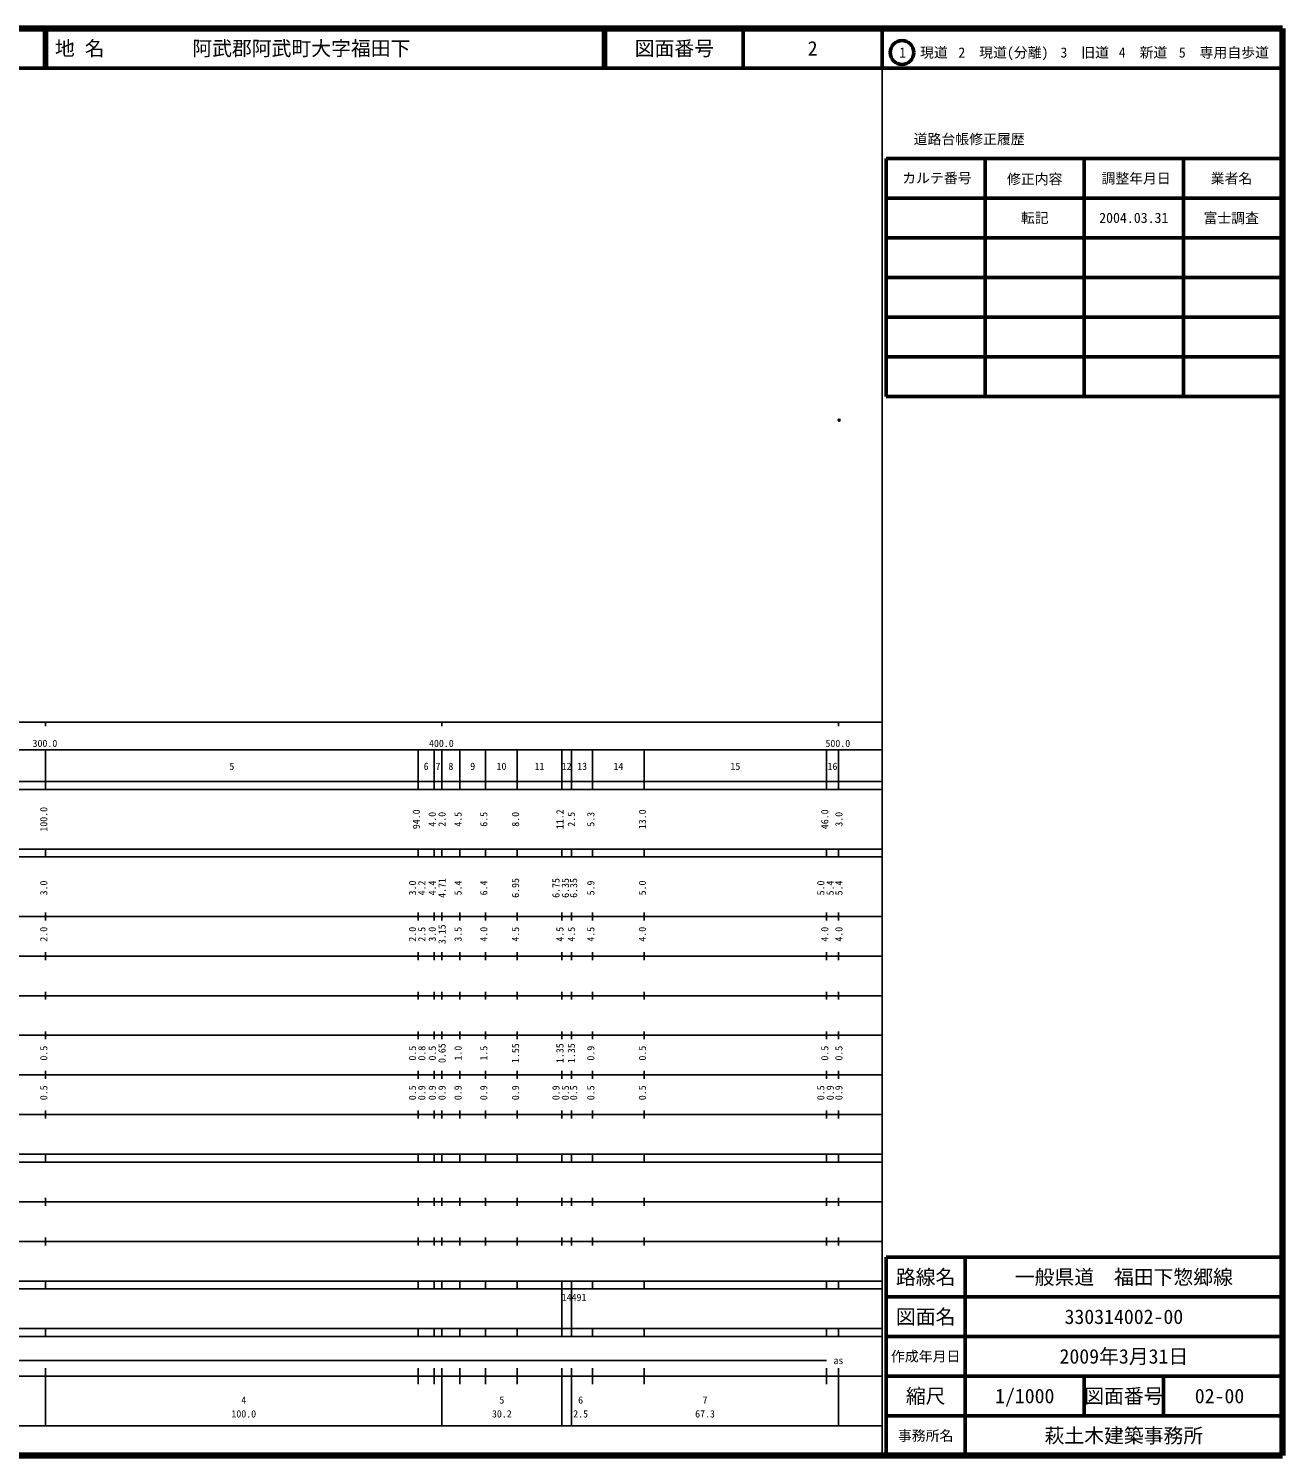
# Model space of a CAD drawing. Units: millimetres on the paper. Extents: x 40 to 680, y 20 to 380.
# Drawn here: x 363.7 to 680, y 20 to 380 of the extents above; entities that cross this region are included whole.
import ezdxf
from ezdxf.enums import TextEntityAlignment as Align

# ---------------------------------------------------------------- set-up
doc = ezdxf.new("R2010")
doc.units = ezdxf.units.MM
doc.header["$PDMODE"] = 32
doc.header["$PDSIZE"] = 0.5
doc.layers.add('M-OTRS', color=6, linetype='Continuous')
doc.layers.add('M-TTL-TXT', color=7, linetype='Continuous')
for name, color, linetype, lineweight in [('M-TTL', 2, 'Continuous', 140), ('M-TTL-BAND', 7, 'Continuous', 25), ('M-TTL-FRAM', 2, 'Continuous', 50), ('M-TTL-LINE', 7, 'Continuous', 50)]:
    doc.layers.add(name, color=color, linetype=linetype, lineweight=lineweight)
doc.styles.add('ＭＳ ゴシック', font='')
doc.styles.get('ＭＳ ゴシック').set_extended_font_data('MS Gothic')

msp = doc.modelspace()

# ---------------------------------------------------------------- linework, layer by layer
at = {"layer": 'M-OTRS'}
msp.add_point((568.19, 281.168), dxfattribs=at)
at = {"layer": 'M-TTL'}
for p, q in [((680, 380), (40, 380)), ((680, 20), (680, 380)), ((40, 20), (680, 20))]:
    msp.add_line(p, q, dxfattribs=at)
at = {"layer": 'M-TTL-BAND'}
for p, q in [((579, 20), (579, 370)), ((40, 205), (579, 205)), ((368, 205), (368, 204)), ((468, 205), (468, 204)), ((568, 205), (568, 204)), ((68, 198), (579, 198)), ((368, 188), (368, 198)), ((462, 188), (462, 198)), ((466, 188), (466, 198)), ((468, 188), (468, 198)), ((472.5, 188), (472.5, 198)), ((479, 188), (479, 198)), ((487, 188), (487, 198)), ((498.2, 188), (498.2, 198)), ((500.7, 188), (500.7, 198)), ((506, 188), (506, 198)), ((519, 188), (519, 198)), ((565, 188), (565, 198)), ((568, 188), (568, 198)), ((40, 190), (579, 190)), ((40, 188), (579, 188)), ((40, 173), (579, 173)), ((368, 171), (368, 173)), ((462, 171), (462, 173)), ((466, 171), (466, 173)), ((468, 171), (468, 173)), ((472.5, 171), (472.5, 173)), ((479, 171), (479, 173)), ((487, 171), (487, 173)), ((498.2, 171), (498.2, 173)), ((500.7, 171), (500.7, 173)), ((506, 171), (506, 173)), ((519, 171), (519, 173)), ((565, 171), (565, 173)), ((568, 171), (568, 173)), ((40, 171), (579, 171)), ((40, 156), (579, 156)), ((368, 155), (368, 157)), ((462, 155), (462, 157)), ((466, 155), (466, 157)), ((468, 155), (468, 157)), ((472.5, 155), (472.5, 157)), ((479, 155), (479, 157)), ((487, 155), (487, 157)), ((498.2, 155), (498.2, 157)), ((500.7, 155), (500.7, 157)), ((506, 155), (506, 157)), ((519, 155), (519, 157)), ((565, 155), (565, 157)), ((568, 155), (568, 157)), ((46, 146), (579, 146)), ((368, 145), (368, 147)), ((462, 145), (462, 147)), ((466, 145), (466, 147)), ((468, 145), (468, 147)), ((472.5, 145), (472.5, 147)), ((479, 145), (479, 147)), ((487, 145), (487, 147)), ((498.2, 145), (498.2, 147)), ((500.7, 145), (500.7, 147)), ((506, 145), (506, 147)), ((519, 145), (519, 147)), ((565, 145), (565, 147)), ((568, 145), (568, 147)), ((368, 135), (368, 137)), ((462, 135), (462, 137)), ((466, 135), (466, 137)), ((468, 135), (468, 137)), ((472.5, 135), (472.5, 137)), ((479, 135), (479, 137)), ((487, 135), (487, 137)), ((498.2, 135), (498.2, 137)), ((500.7, 135), (500.7, 137)), ((506, 135), (506, 137)), ((519, 135), (519, 137)), ((565, 135), (565, 137)), ((568, 135), (568, 137)), ((52, 136), (579, 136)), ((46, 126), (579, 126)), ((368, 125), (368, 127)), ((462, 125), (462, 127)), ((466, 125), (466, 127)), ((468, 125), (468, 127)), ((472.5, 125), (472.5, 127)), ((479, 125), (479, 127)), ((487, 125), (487, 127)), ((498.2, 125), (498.2, 127)), ((500.7, 125), (500.7, 127)), ((506, 125), (506, 127)), ((519, 125), (519, 127)), ((565, 125), (565, 127)), ((568, 125), (568, 127)), ((52, 116), (579, 116)), ((368, 115), (368, 117)), ((462, 115), (462, 117)), ((466, 115), (466, 117)), ((468, 115), (468, 117)), ((472.5, 115), (472.5, 117)), ((479, 115), (479, 117)), ((487, 115), (487, 117)), ((498.2, 115), (498.2, 117)), ((500.7, 115), (500.7, 117)), ((506, 115), (506, 117)), ((519, 115), (519, 117)), ((565, 115), (565, 117)), ((568, 115), (568, 117)), ((46, 106), (579, 106)), ((368, 105), (368, 107)), ((462, 105), (462, 107)), ((466, 105), (466, 107)), ((468, 105), (468, 107)), ((472.5, 105), (472.5, 107)), ((479, 105), (479, 107)), ((487, 105), (487, 107)), ((498.2, 105), (498.2, 107)), ((500.7, 105), (500.7, 107)), ((506, 105), (506, 107)), ((519, 105), (519, 107)), ((565, 105), (565, 107)), ((568, 105), (568, 107)), ((40, 96), (579, 96)), ((40, 94), (579, 94)), ((368, 94), (368, 96)), ((462, 94), (462, 96)), ((466, 94), (466, 96)), ((468, 94), (468, 96)), ((472.5, 94), (472.5, 96)), ((479, 94), (479, 96)), ((487, 94), (487, 96)), ((498.2, 94), (498.2, 96)), ((500.7, 94), (500.7, 96)), ((506, 94), (506, 96)), ((519, 94), (519, 96)), ((565, 94), (565, 96)), ((568, 94), (568, 96)), ((49, 84), (579, 84)), ((368, 83), (368, 85)), ((462, 83), (462, 85)), ((466, 83), (466, 85)), ((468, 83), (468, 85)), ((472.5, 83), (472.5, 85)), ((479, 83), (479, 85)), ((487, 83), (487, 85)), ((498.2, 83), (498.2, 85)), ((500.7, 83), (500.7, 85)), ((506, 83), (506, 85)), ((519, 83), (519, 85)), ((565, 83), (565, 85)), ((568, 83), (568, 85)), ((40, 74), (579, 74)), ((368, 73), (368, 75)), ((462, 73), (462, 75)), ((466, 73), (466, 75)), ((468, 73), (468, 75)), ((472.5, 73), (472.5, 75)), ((479, 73), (479, 75)), ((487, 73), (487, 75)), ((498.2, 73), (498.2, 75)), ((500.7, 73), (500.7, 75)), ((506, 73), (506, 75)), ((519, 73), (519, 75)), ((565, 73), (565, 75)), ((568, 73), (568, 75)), ((40, 64), (579, 64)), ((40, 62), (579, 62)), ((368, 62), (368, 64)), ((462, 62), (462, 64)), ((466, 62), (466, 64)), ((468, 62), (468, 64)), ((472.5, 62), (472.5, 64)), ((479, 62), (479, 64)), ((487, 62), (487, 64)), ((498.2, 62), (498.2, 64)), ((498.2, 52), (498.2, 62)), ((500.7, 62), (500.7, 64)), ((500.7, 52), (500.7, 62)), ((506, 62), (506, 64)), ((519, 62), (519, 64)), ((565, 62), (565, 64)), ((568, 62), (568, 64)), ((40, 52), (579, 52)), ((368, 50), (368, 52)), ((462, 50), (462, 52)), ((466, 50), (466, 52)), ((468, 50), (468, 52)), ((472.5, 50), (472.5, 52)), ((479, 50), (479, 52)), ((487, 50), (487, 52)), ((498.2, 50), (498.2, 52)), ((500.7, 50), (500.7, 52)), ((506, 50), (506, 52)), ((519, 50), (519, 52)), ((565, 50), (565, 52)), ((568, 50), (568, 52)), ((40, 50), (579, 50)), ((71, 44), (565, 44)), ((40, 40), (579, 40)), ((368, 27.5), (368, 42)), ((462, 38), (462, 42)), ((466, 38), (466, 42)), ((468, 27.5), (468, 42)), ((472.5, 38), (472.5, 42)), ((479, 38), (479, 42)), ((487, 38), (487, 42)), ((498.2, 27.5), (498.2, 42)), ((500.7, 27.5), (500.7, 42)), ((506, 38), (506, 42)), ((519, 38), (519, 42)), ((565, 38), (565, 42)), ((568, 27.5), (568, 42)), ((68, 27.5), (579, 27.5))]:
    msp.add_line(p, q, dxfattribs=at)
at = {"layer": 'M-TTL-FRAM'}
for p, q in [((580, 347.197), (580, 287.197)), ((580, 347.197), (680, 347.197)), ((580, 287.197), (680, 287.197)), ((680, 70), (580, 70)), ((580, 70), (580, 20))]:
    msp.add_line(p, q, dxfattribs=at)
at = {"layer": 'M-TTL-LINE'}
for p, q in [((367.75, 380), (367.75, 370)), ((368.25, 380), (368.25, 370)), ((508.747, 380), (508.747, 370)), ((509.247, 380), (509.247, 370)), ((543.997, 380), (543.997, 370)), ((579, 380), (579, 370)), ((40, 370), (680, 370)), ((605, 347.197), (605, 287.197)), ((630, 347.197), (630, 287.197)), ((655, 347.197), (655, 287.197)), ((580, 337.197), (680, 337.197)), ((580, 327.197), (680, 327.197)), ((580, 317.197), (680, 317.197)), ((580, 307.197), (680, 307.197)), ((580, 297.197), (680, 297.197)), ((600, 70), (600, 20)), ((680, 60), (580, 60)), ((680, 50), (580, 50)), ((680, 40), (580, 40)), ((630, 40), (630, 30)), ((650, 40), (650, 30)), ((680, 30), (580, 30))]:
    msp.add_line(p, q, dxfattribs=at)
msp.add_circle((584.031, 373.958), 3, dxfattribs=at)

# ---------------------------------------------------------------- texts
at = {"layer": 'M-TTL-BAND', "style": 'ＭＳ ゴシック'}
for s, p in [('300.0', (367.844, 198.195)), ('400.0', (467.844, 198.195)), ('500.0', (567.844, 198.195)), ('5', (415, 192.405)), ('6', (464, 192.405)), ('7', (467, 192.405)), ('8', (470.25, 192.405)), ('9', (475.75, 192.405)), ('10', (483, 192.405)), ('11', (492.6, 192.405)), ('12', (499.45, 192.405)), ('13', (503.35, 192.405)), ('14', (512.5, 192.405)), ('15', (542, 192.405)), ('16', (566.5, 192.405)), ('as', (568, 42.5)), ('4', (418, 32.523)), ('5', (483.1, 32.523)), ('6', (502.965, 32.523)), ('7', (534.35, 32.523)), ('100.0', (418, 29.033)), ('30.2', (483.1, 29.033)), ('2.5', (502.965, 29.033)), ('67.3', (534.35, 29.033))]:
    msp.add_text(s, height=1.833, dxfattribs=at).set_placement(p, align=Align.BOTTOM_CENTER)
for s, p in [('100.0', (369, 180.5)), ('94.0', (463, 180.5)), ('4.0', (467, 180.5)), ('2.0', (469.457, 180.5)), ('4.5', (473.5, 180.5)), ('6.5', (480, 180.5)), ('8.0', (488, 180.5)), ('11.2', (499.2, 180.5)), ('2.5', (502.093, 180.5)), ('5.3', (507, 180.5)), ('13.0', (520, 180.5)), ('46.0', (566, 180.5)), ('3.0', (569.571, 180.5)), ('3.0', (369, 163.174)), ('3.0', (462, 163.174)), ('4.2', (464.37, 163.174)), ('4.4', (467, 163.174)), ('4.71', (469.457, 163.174)), ('5.4', (473.5, 163.174)), ('6.4', (480, 163.174)), ('6.95', (488, 163.174)), ('6.75', (498.2, 163.174)), ('6.35', (500.57, 163.174)), ('6.35', (502.653, 163.174)), ('5.9', (507, 163.174)), ('5.0', (520, 163.174)), ('5.0', (565, 163.174)), ('5.4', (567.37, 163.174)), ('5.4', (569.571, 163.174)), ('2.0', (369, 151.5)), ('2.0', (462, 151.5)), ('2.5', (464.37, 151.5)), ('3.0', (467, 151.5)), ('3.15', (469.457, 151.5)), ('3.5', (473.5, 151.5)), ('4.0', (480, 151.5)), ('4.5', (488, 151.5)), ('4.5', (499.2, 151.5)), ('4.5', (502.093, 151.5)), ('4.5', (507, 151.5)), ('4.0', (520, 151.5)), ('4.0', (566, 151.5)), ('4.0', (569.571, 151.5)), ('0.5', (369, 121.5)), ('0.5', (462, 121.5)), ('0.8', (464.37, 121.5)), ('0.5', (467, 121.5)), ('0.65', (469.457, 121.5)), ('1.0', (473.5, 121.5)), ('1.5', (480, 121.5)), ('1.55', (488, 121.5)), ('1.35', (499.2, 121.5)), ('1.35', (502.093, 121.5)), ('0.9', (507, 121.5)), ('0.5', (520, 121.5)), ('0.5', (566, 121.5)), ('0.5', (569.571, 121.5)), ('0.5', (369, 111.5)), ('0.5', (462, 111.5)), ('0.9', (464.37, 111.5)), ('0.9', (467, 111.5)), ('0.9', (469.457, 111.5)), ('0.9', (473.5, 111.5)), ('0.9', (480, 111.5)), ('0.9', (488, 111.5)), ('0.9', (498.2, 111.5)), ('0.5', (500.57, 111.5)), ('0.5', (502.653, 111.5)), ('0.5', (507, 111.5)), ('0.5', (520, 111.5)), ('0.5', (565, 111.5)), ('0.9', (567.37, 111.5)), ('0.9', (569.571, 111.5))]:
    msp.add_text(s, height=1.833, rotation=90, dxfattribs=at).set_placement(p, align=Align.BOTTOM_CENTER)
msp.add_text('14491', height=1.833, dxfattribs=at).set_placement((498.199, 58.405), align=Align.BOTTOM_LEFT)
at = {"layer": 'M-TTL-TXT', "style": 'ＭＳ ゴシック'}
for s, p in [('地 名', (370.38, 375)), ('阿武郡阿武町大字福田下', (405.024, 375))]:
    msp.add_text(s, height=3.666, dxfattribs=at).set_placement(p, align=Align.MIDDLE_LEFT)
for s, height, p in [('図面番号', 3.666, (526.622, 375)), ('2', 3.666, (561.497, 375)), ('1\u3000現道', 2.566, (589.448, 373.958)), ('2\u3000現道(分離)', 2.566, (609.619, 373.958)), ('3\u3000旧道', 2.566, (630.121, 373.958)), ('4\u3000新道', 2.566, (644.824, 373.958)), ('5\u3000専用自歩道', 2.566, (665.228, 373.958)), ('道路台帳修正履歴', 2.566, (600.968, 352.113)), ('カルテ番号', 2.566, (592.839, 342.277)), ('修正内容', 2.566, (617.509, 342.023)), ('調整年月日', 2.566, (643.089, 342.197)), ('業者名', 2.566, (667.134, 342.197)), ('転記', 2.566, (617.5, 332.245)), ('2004.03.31', 2.566, (642.5, 332.245)), ('富士調査', 2.566, (667.077, 332.189)), ('路線名', 3.666, (590, 65)), ('路線名', 3.666, (590, 65)), ('一般県道\u3000福田下惣郷線', 3.666, (640, 65)), ('図面名', 3.666, (590, 55)), ('図面名', 3.666, (590, 55)), ('330314002-00', 3.666, (640, 55)), ('2009年3月31日', 3.666, (640, 45)), ('作成年月日', 2.566, (590, 45)), ('作成年月日', 2.566, (590, 45)), ('縮尺', 3.666, (590, 35)), ('縮尺', 3.666, (590, 35)), ('1/1000', 3.666, (615, 35)), ('図面番号', 3.666, (640, 35)), ('図面番号', 3.666, (640, 35)), ('02-00', 3.666, (664.125, 35)), ('事務所名', 2.566, (590, 25)), ('事務所名', 2.566, (590, 25)), ('萩土木建築事務所', 3.666, (640, 25))]:
    msp.add_text(s, height=height, dxfattribs=at).set_placement(p, align=Align.MIDDLE_CENTER)

doc.saveas('drawing.dxf')
